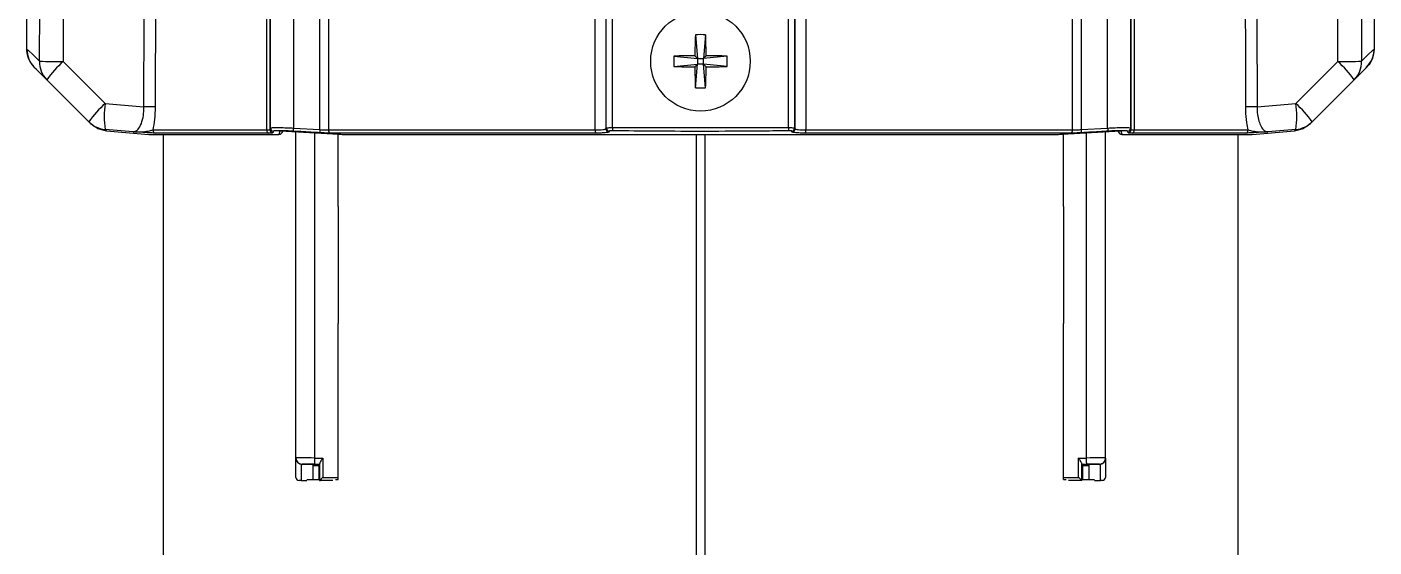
# Model space of a CAD drawing. Extents: x 8 to 113, y 0 to 87.
# Drawn here: x 45.81 to 52.2, y 65.59 to 68.06 of the extents above; entities that cross this region are included whole.
import ezdxf

# ---------------------------------------------------------------- set-up
doc = ezdxf.new("R2010")
doc.units = 0
doc.header["$MEASUREMENT"] = 0
doc.layers.add('OBJECT', color=7, linetype='CONTINUOUS')

msp = doc.modelspace()

# ---------------------------------------------------------------- linework, layer by layer
at = {"layer": 'OBJECT'}
for p, q in [((45.8134, 67.9517), (45.8134, 72.6356)), ((52.2033, 72.6356), (52.2033, 67.9517)), ((48.591, 67.579), (48.591, 72.0039)), ((49.4256, 67.579), (49.4256, 72.0039)), ((48.561, 67.5779), (48.561, 71.8766)), ((49.4556, 67.5779), (49.4556, 71.8766)), ((48.5091, 67.5679), (48.5091, 71.7869)), ((48.5596, 71.7869), (48.5596, 67.5734)), ((49.457, 67.5734), (49.457, 71.7869)), ((49.5075, 71.7869), (49.5075, 67.5679)), ((46.9682, 67.5772), (46.9682, 71.636)), ((47.0772, 71.632), (47.0772, 67.5771)), ((50.9395, 67.5771), (50.9395, 71.632)), ((51.0485, 71.636), (51.0485, 67.5772)), ((46.951, 67.5679), (46.951, 71.4869)), ((46.9659, 71.4869), (46.9659, 67.5695)), ((47.2031, 67.5696), (47.2031, 71.4869)), ((47.2435, 71.4869), (47.2435, 67.5679)), ((50.7731, 67.5679), (50.7731, 71.4869)), ((50.8136, 71.4869), (50.8136, 67.5696)), ((51.0508, 67.5695), (51.0508, 71.4869)), ((51.0656, 71.4869), (51.0656, 67.5679)), ((45.9858, 68.1737), (45.9851, 67.8927)), ((52.0315, 67.8927), (52.0309, 68.1737)), ((48.984, 68.0193), (48.9948, 67.907)), ((49.0326, 68.0193), (49.0218, 67.907)), ((48.8825, 67.9178), (48.9948, 67.907)), ((48.8825, 67.8692), (48.9948, 67.88)), ((48.9948, 67.907), (48.9815, 67.9203)), ((48.9815, 67.8667), (48.9948, 67.88)), ((48.984, 67.7678), (48.9948, 67.88)), ((48.9948, 67.907), (49.0218, 67.907)), ((48.9948, 67.907), (48.9948, 67.88)), ((49.0218, 67.88), (48.9948, 67.88)), ((49.0351, 67.9203), (49.0218, 67.907)), ((49.1341, 67.9178), (49.0218, 67.907)), ((49.0218, 67.88), (49.0218, 67.907)), ((49.0218, 67.88), (49.0351, 67.8667)), ((49.1341, 67.8692), (49.0218, 67.88)), ((49.0326, 67.7678), (49.0218, 67.88)), ((46.1844, 67.6934), (46.3678, 67.678)), ((51.6488, 67.678), (51.8322, 67.6934)), ((46.1131, 67.6002), (46.1069, 67.6064)), ((51.9097, 67.6064), (51.9035, 67.6002)), ((46.1487, 67.5753), (46.1906, 67.5641)), ((46.3176, 67.5591), (46.1847, 67.5703)), ((46.1906, 67.5641), (46.3921, 67.5464)), ((46.3921, 67.5464), (46.9922, 67.5464)), ((46.3934, 67.5464), (46.9932, 67.5464)), ((46.4105, 67.5679), (46.951, 67.5679)), ((46.9615, 67.553), (46.4236, 67.553)), ((46.4594, 67.5464), (46.4594, 65.0199)), ((46.9659, 67.5695), (46.9682, 67.5772)), ((47.0095, 67.5478), (47.0148, 67.5642)), ((47.0148, 67.5642), (47.2909, 67.5478)), ((47.0263, 67.5636), (47.0238, 67.5558)), ((47.0238, 67.5558), (47.0277, 67.5635)), ((47.0772, 67.5771), (47.2031, 67.5696)), ((47.0893, 66.0119), (47.0893, 67.5598)), ((47.1793, 66.0119), (47.1793, 67.5545)), ((47.2435, 67.5679), (48.5091, 67.5679)), ((48.5116, 67.553), (47.2525, 67.553)), ((47.2895, 67.2049), (47.2895, 67.5479)), ((47.3359, 67.5464), (50.6808, 67.5464)), ((47.3367, 67.5464), (50.68, 67.5464)), ((48.5596, 67.5734), (48.561, 67.5779)), ((48.591, 67.579), (49.4256, 67.579)), ((48.9894, 65.0199), (48.9894, 67.5464)), ((49.0294, 67.5464), (49.0294, 65.0199)), ((49.4556, 67.5779), (49.457, 67.5734)), ((50.7642, 67.553), (49.505, 67.553)), ((49.5075, 67.5679), (50.7731, 67.5679)), ((50.7257, 67.5478), (51.0018, 67.5642)), ((50.7294, 67.2049), (50.7294, 67.5481)), ((50.8136, 67.5696), (50.9395, 67.5771)), ((50.8395, 66.0119), (50.8395, 67.5546)), ((50.9295, 66.0119), (50.9295, 67.5599)), ((50.989, 67.5635), (50.9929, 67.5558)), ((51.0018, 67.5642), (51.0072, 67.5478)), ((51.0235, 67.5464), (51.6232, 67.5464)), ((51.0245, 67.5464), (51.6246, 67.5464)), ((51.0485, 67.5772), (51.0508, 67.5695)), ((51.593, 67.553), (51.0552, 67.553)), ((51.0656, 67.5679), (51.6062, 67.5679)), ((51.5594, 65.0199), (51.5594, 67.5464)), ((51.6246, 67.5464), (51.826, 67.5641)), ((51.832, 67.5703), (51.6991, 67.5591)), ((51.826, 67.5641), (51.868, 67.5753)), ((47.2895, 67.2049), (47.2895, 66.6499)), ((50.7294, 67.2049), (50.7294, 66.6499)), ((47.2895, 65.9099), (47.2895, 66.6499)), ((50.7294, 65.9099), (50.7294, 66.6499)), ((47.0893, 66.0109), (47.0893, 66.0119)), ((47.0893, 65.92), (47.0893, 66.0109)), ((47.1793, 66.0119), (47.2168, 66.0109)), ((47.2168, 66.0109), (47.2168, 65.92)), ((50.8021, 66.0109), (50.8395, 66.0119)), ((50.8021, 65.92), (50.8021, 66.0109)), ((50.9295, 66.0119), (50.9295, 66.0109)), ((50.9295, 66.0109), (50.9295, 65.92)), ((47.114, 65.9817), (47.114, 65.905)), ((47.1186, 65.9819), (47.1186, 65.9811)), ((47.1688, 65.9788), (47.1186, 65.9811)), ((47.1688, 65.9788), (47.1724, 65.9787)), ((47.1688, 65.9788), (47.1688, 65.9099)), ((47.2018, 65.975), (47.1688, 65.975)), ((47.2018, 65.9773), (47.1724, 65.9787)), ((47.2018, 65.9813), (47.1786, 65.9819)), ((47.1976, 65.975), (47.2018, 65.975)), ((47.1976, 65.975), (47.1976, 65.9099)), ((47.1976, 65.9645), (47.2018, 65.9646)), ((47.2018, 65.9595), (47.1976, 65.9595)), ((47.1976, 65.9594), (47.2018, 65.9594)), ((47.2018, 65.9854), (47.2018, 65.905)), ((50.8171, 65.905), (50.8171, 65.9854)), ((50.8403, 65.9819), (50.8171, 65.9813)), ((50.8465, 65.9787), (50.8171, 65.9773)), ((50.8501, 65.975), (50.8171, 65.975)), ((50.8212, 65.9099), (50.8212, 65.975)), ((50.8465, 65.9787), (50.8501, 65.9788)), ((50.9003, 65.9811), (50.8501, 65.9788)), ((50.8501, 65.9788), (50.8501, 65.9099)), ((50.9003, 65.9811), (50.9003, 65.9819)), ((50.9049, 65.905), (50.9049, 65.9817)), ((47.0893, 65.92), (47.0893, 65.92)), ((47.1043, 65.905), (47.1043, 65.905)), ((47.114, 65.905), (47.1043, 65.905)), ((47.114, 65.905), (47.1415, 65.905)), ((47.1415, 65.9099), (47.2018, 65.9099)), ((47.2018, 65.905), (47.2053, 65.905)), ((47.2649, 65.905), (47.2018, 65.905)), ((47.2274, 65.905), (47.2053, 65.905)), ((47.2168, 65.92), (47.2895, 65.92)), ((47.2768, 65.9099), (47.2895, 65.9099)), ((50.7294, 65.92), (50.8021, 65.92)), ((50.7294, 65.9099), (50.7421, 65.9099)), ((50.8171, 65.905), (50.7539, 65.905)), ((50.8171, 65.9099), (50.8774, 65.9099)), ((50.8774, 65.905), (50.9049, 65.905)), ((50.9145, 65.905), (50.9049, 65.905))]:
    msp.add_line(p, q, dxfattribs=at)
at = {"layer": 'OBJECT', "flags": 128}
for points in [[(45.8734, 67.8941), (45.874, 68.1441), (45.8764, 69.144), (45.8852, 72.6356)], [(52.1314, 72.6356), (52.1321, 72.4022), (52.1346, 71.4023), (52.1433, 67.8941)], [(46.3678, 67.678), (46.3725, 68.969), (46.3773, 70.26), (46.3831, 71.7876)], [(46.4366, 71.7869), (46.4362, 71.6795), (46.4344, 71.1836), (46.4271, 69.1997), (46.4217, 67.6773)], [(51.5949, 67.6773), (51.5945, 67.8013), (51.5927, 68.2973), (51.5856, 70.2811), (51.58, 71.7869)], [(51.6335, 71.7876), (51.6381, 70.5789), (51.6429, 69.2879), (51.6488, 67.678)], [(45.8134, 67.9517), (45.8209, 67.9445), (45.8409, 67.9253), (45.8734, 67.8941)], [(52.1433, 67.8941), (52.1757, 67.9253), (52.1957, 67.9445), (52.2033, 67.9517)], [(45.9076, 67.8057), (45.8765, 67.8368), (45.8573, 67.8561), (45.85, 67.8633)], [(45.9851, 67.8927), (46.1616, 67.7162), (46.1844, 67.6934)], [(51.8322, 67.6934), (52.0088, 67.8699), (52.0315, 67.8927)], [(52.1666, 67.8633), (52.1594, 67.8561), (52.1402, 67.8368), (52.109, 67.8057)], [(46.1069, 67.6064), (45.9304, 67.7829), (45.9076, 67.8057)], [(52.109, 67.8057), (51.9325, 67.6292), (51.9097, 67.6064)], [(47.0772, 67.5771), (47.077, 67.5743), (47.0768, 67.5716), (47.0767, 67.5691), (47.0765, 67.5668), (47.0764, 67.565), (47.0763, 67.5635), (47.0763, 67.5626), (47.0763, 67.5621)], [(47.2031, 67.5696), (47.2029, 67.5668), (47.2028, 67.5641), (47.2026, 67.5616), (47.2025, 67.5594), (47.2024, 67.5575), (47.2023, 67.5561), (47.2022, 67.5551), (47.2022, 67.5547)], [(48.5758, 67.563), (48.575, 67.5604), (48.5744, 67.5584)], [(48.591, 67.579), (48.591, 67.5762), (48.591, 67.5735), (48.5909, 67.571), (48.5909, 67.5688), (48.5909, 67.567), (48.5908, 67.5655), (48.5908, 67.5645), (48.5908, 67.564)], [(49.4256, 67.579), (49.4257, 67.5762), (49.4257, 67.5735), (49.4257, 67.571), (49.4258, 67.5688), (49.4258, 67.567), (49.4258, 67.5655), (49.4258, 67.5645), (49.4258, 67.564)], [(49.4422, 67.5584), (49.4414, 67.561), (49.4408, 67.563)], [(50.8136, 67.5696), (50.8137, 67.5668), (50.8139, 67.5641), (50.814, 67.5616), (50.8142, 67.5594), (50.8143, 67.5575), (50.8144, 67.5561), (50.8144, 67.5551), (50.8144, 67.5547)], [(50.9395, 67.5771), (50.9397, 67.5743), (50.9398, 67.5716), (50.94, 67.5691), (50.9401, 67.5668), (50.9402, 67.565), (50.9403, 67.5635), (50.9404, 67.5626), (50.9404, 67.5621)], [(47.1786, 65.9819), (47.1786, 65.9826), (47.1787, 65.9844), (47.1787, 65.9872), (47.1788, 65.9909), (47.1789, 65.9954), (47.1791, 66.0005), (47.1792, 66.0061), (47.1793, 66.0119)], [(50.8403, 65.9819), (50.8402, 65.9826), (50.8402, 65.9844), (50.8401, 65.9872), (50.84, 65.9909), (50.8399, 65.9954), (50.8398, 66.0005), (50.8397, 66.0061), (50.8395, 66.0119)], [(47.2168, 65.92), (47.2138, 65.9171), (47.211, 65.9143), (47.2084, 65.9117), (47.2062, 65.9094), (47.2043, 65.9076), (47.2029, 65.9062), (47.202, 65.9053), (47.2018, 65.905)], [(50.8171, 65.905), (50.8168, 65.9053), (50.816, 65.9062), (50.8146, 65.9076), (50.8127, 65.9094), (50.8104, 65.9117), (50.8078, 65.9143), (50.805, 65.9171), (50.8021, 65.92)]]:
    msp.add_lwpolyline(points, dxfattribs=at)
at = {"layer": 'OBJECT'}
msp.add_circle((49.0083, 67.8935), 0.236, dxfattribs=at)
for centre, radius, start, end in [((51.7667, 67.9005), 2.7852, 177.55667, 179.59345), ((49.0083, 67.6208), 0.3992, 86.50638, 93.49362), ((46.2389, 67.9005), 2.7963, 0.40494, 2.43365), ((45.9916, 67.8891), 0.1184, 177.58448, 224.79191), ((45.9752, 71.499), 3.6063, 268.38159, 270.15734), ((46.3424, 67.4963), 0.5337, 132.03018, 144.5608), ((49.2812, 67.8935), 0.3994, 176.50856, 183.49144), ((49.0012, 65.133), 2.7874, 90.40454, 92.43964), ((49.0013, 70.6573), 2.7907, 267.56157, 269.59425), ((51.7667, 67.8865), 2.7853, 180.40658, 182.4433), ((46.2388, 67.8865), 2.7964, 357.56638, 359.59503), ((49.0154, 65.1322), 2.7882, 87.56071, 89.5954), ((49.0153, 70.6582), 2.7915, 270.40581, 272.43808), ((48.7352, 67.8935), 0.3996, 356.50989, 3.49011), ((52.0414, 71.499), 3.6063, 269.84266, 271.61841), ((51.6742, 67.4963), 0.5337, 35.4392, 47.96982), ((52.025, 67.8891), 0.1184, 315.20809, 2.41552), ((49.0083, 68.1666), 0.3996, 266.50975, 273.49025), ((46.5418, 67.2969), 0.5337, 132.03055, 144.56004), ((46.5589, 67.6326), 0.3794, 170.7788, 189.44975), ((46.3671, 65.5659), 2.1122, 88.51743, 89.97925), ((51.6496, 65.5659), 2.1122, 90.02075, 91.48257), ((51.4577, 67.6326), 0.3794, 350.55025, 9.2212), ((51.4749, 67.2969), 0.5337, 35.43996, 47.96945), ((46.1953, 67.6947), 0.1249, 225.00121, 265.13763), ((51.8214, 67.6947), 0.1249, 274.86237, 314.99879), ((46.4252, 67.5677), 0.0148, 179.00458, 263.69483), ((46.965, 67.5665), 0.014, 174.27084, 255.47599), ((46.9809, 67.5695), 0.015, 180.10655, 266.23937), ((46.9832, 67.5772), 0.015, 180.11058, 266.36217), ((47.0105, 67.5627), 0.015, 266.11574, 332.586), ((47.2573, 67.566), 0.0139, 172.13695, 249.60812), ((48.5356, 67.5647), 0.0267, 173.11584, 206.08127), ((48.5747, 67.5734), 0.015, 180.24302, 269.16345), ((48.576, 67.578), 0.015, 180.24506, 269.17887), ((49.4406, 67.578), 0.015, 270.82113, 359.75494), ((49.442, 67.5734), 0.015, 270.83655, 359.75698), ((49.481, 67.5647), 0.0267, 333.91873, 6.88416), ((50.7593, 67.566), 0.0139, 290.39188, 7.86305), ((51.0062, 67.5627), 0.015, 207.414, 273.88426), ((51.0335, 67.5772), 0.015, 273.63783, 359.88942), ((51.0358, 67.5695), 0.015, 273.76063, 359.89345), ((51.0517, 67.5665), 0.014, 284.52401, 5.72916), ((51.5914, 67.5677), 0.0148, 276.30517, 0.99542), ((47.1193, 66.0119), 0.03, 180.00899, 268.59529), ((50.8995, 66.0119), 0.03, 271.40426, 359.99259), ((50.9145, 65.92), 0.015, 270, 0)]:
    msp.add_arc(centre, radius, start, end, dxfattribs=at)
for centre, major_axis, ratio, start_param, end_param in [((47.1793, 66.0104), (0.09, -0.0015), 0.01646, 1.57103, 3.141826), ((50.8395, 66.0104), (0.09, 0.0015), 0.016457, 6.282914, 7.853711), ((47.1193, 66.0111), (-0.0212, 0.0217), 0.979493, 2.179554, 2.334444), ((47.1786, 65.9804), (0.06, -0.0015), 0.02468, 1.571369, 3.142165), ((50.8403, 65.9804), (0.06, 0.0015), 0.024678, 6.282576, 7.853372), ((50.8995, 66.0111), (0.0212, 0.0217), 0.979495, 3.949495, 4.104384), ((47.1043, 65.92), (0.0108, -0.0104), 0.999963, 3.905887, 5.476683)]:
    msp.add_ellipse(centre, major_axis=major_axis, ratio=ratio, start_param=start_param, end_param=end_param, dxfattribs=at)
for points, knots in [([(45.85, 67.8633), (45.8398, 67.8762), (45.8207, 67.9002), (45.8137, 67.9331), (45.8134, 67.9494), (45.8134, 67.9517)], [0, 0, 0, 0, 0.499398, 0.929182, 1, 1, 1, 1]), ([(45.8134, 67.9517), (45.8152, 67.9354), (45.8187, 67.905), (45.8371, 67.8767), (45.8484, 67.865), (45.85, 67.8633)], [0, 0, 0, 0, 0.499395, 0.929163, 1, 1, 1, 1]), ([(52.2033, 67.9517), (52.2014, 67.9354), (52.1979, 67.905), (52.1795, 67.8767), (52.1682, 67.865), (52.1666, 67.8633)], [0, 0, 0, 0, 0.499395, 0.929163, 1, 1, 1, 1]), ([(52.1666, 67.8633), (52.1769, 67.8762), (52.196, 67.9002), (52.2029, 67.9331), (52.2032, 67.9494), (52.2033, 67.9517)], [0, 0, 0, 0, 0.499398, 0.929182, 1, 1, 1, 1]), ([(46.3176, 67.5591), (46.3237, 67.5605), (46.3359, 67.5633), (46.353, 67.588), (46.3647, 67.6236), (46.3682, 67.6561), (46.3679, 67.6737), (46.3678, 67.678)], [0, 0, 0, 0, 0.251339, 0.503315, 0.735357, 0.935196, 1, 1, 1, 1]), ([(46.4217, 67.6773), (46.4211, 67.6572), (46.4199, 67.6174), (46.4136, 67.5843), (46.4105, 67.5679)], [0, 0, 0, 0, 0.505217, 1, 1, 1, 1]), ([(51.6062, 67.5679), (51.6039, 67.5795), (51.5984, 67.6075), (51.5953, 67.6467), (51.595, 67.6721), (51.5949, 67.6773)], [0, 0, 0, 0, 0.355608, 0.866058, 1, 1, 1, 1]), ([(51.6488, 67.678), (51.6489, 67.6658), (51.6492, 67.6414), (51.6563, 67.6085), (51.6674, 67.5821), (51.6823, 67.5627), (51.6932, 67.5604), (51.6991, 67.5591)], [0, 0, 0, 0, 0.182195, 0.364245, 0.551043, 0.759195, 1, 1, 1, 1]), ([(46.1906, 67.5641), (46.1761, 67.5667), (46.1471, 67.5719), (46.1245, 67.5908), (46.1131, 67.6002)], [0, 0, 0, 0, 0.5, 1, 1, 1, 1]), ([(46.1847, 67.5703), (46.1855, 67.5694), (46.1891, 67.5657), (46.1899, 67.5648), (46.1906, 67.5641)], [0, 0, 0, 0, 0.2192209, 1, 1, 1, 1]), ([(46.3176, 67.5591), (46.3177, 67.5591), (46.3424, 67.5576), (46.3822, 67.5603), (46.4036, 67.5661), (46.4105, 67.5679)], [0, 0, 0, 0, 0.00294, 0.680839, 1, 1, 1, 1]), ([(46.4236, 67.553), (46.4171, 67.5532), (46.403, 67.5536), (46.3632, 67.556), (46.3331, 67.5581), (46.3177, 67.5591), (46.3176, 67.5591)], [0, 0, 0, 0, 0.298756, 0.643488, 0.99732, 1, 1, 1, 1]), ([(46.951, 67.5679), (46.9551, 67.568), (46.9635, 67.5682), (46.9651, 67.5691), (46.9659, 67.5695)], [0, 0, 0, 0, 0.486978, 1, 1, 1, 1]), ([(46.9799, 67.5546), (46.979, 67.5541), (46.9771, 67.5532), (46.9667, 67.5531), (46.9615, 67.553)], [0, 0, 0, 0, 0.488653, 1, 1, 1, 1]), ([(46.9682, 67.5772), (46.9696, 67.5778), (46.9724, 67.5789), (46.9917, 67.5795), (47.0197, 67.5793), (47.05, 67.5784), (47.0697, 67.5775), (47.0772, 67.5771)], [0, 0, 0, 0, 0.216844, 0.433701, 0.650256, 0.866699, 1, 1, 1, 1]), ([(46.9822, 67.5623), (46.9821, 67.5617), (46.9813, 67.5591), (46.9805, 67.5565), (46.9799, 67.5546)], [0, 0, 0, 0, 0.226062, 1, 1, 1, 1]), ([(47.0763, 67.5621), (47.0657, 67.5627), (47.0446, 67.5639), (47.0165, 67.5646), (46.9952, 67.5644), (46.9841, 67.5636), (46.9827, 67.5626), (46.9822, 67.5623)], [0, 0, 0, 0, 0.2168348, 0.4336861, 0.6501672, 0.866491, 1, 1, 1, 1]), ([(46.9922, 67.5464), (46.9968, 67.5465), (47.0063, 67.5466), (47.0084, 67.5474), (47.0095, 67.5478)], [0, 0, 0, 0, 0.491582, 1, 1, 1, 1]), ([(46.9944, 67.5465), (46.9974, 67.5465), (47.0051, 67.5465), (47.0095, 67.5469), (47.0143, 67.5479), (47.0177, 67.5493), (47.0213, 67.5519), (47.0229, 67.5545), (47.0237, 67.5559)], [0, 0, 0, 0, 0.251788, 0.632713, 0.737628, 0.822399, 0.908956, 1, 1, 1, 1]), ([(47.2022, 67.5547), (47.1922, 67.5553), (47.1502, 67.5577), (47.1083, 67.5602), (47.0763, 67.5621)], [0, 0, 0, 0, 0.237767, 1, 1, 1, 1]), ([(47.2525, 67.553), (47.2454, 67.5531), (47.2303, 67.5532), (47.2119, 67.5542), (47.2022, 67.5547)], [0, 0, 0, 0, 0.473444, 1, 1, 1, 1]), ([(47.2031, 67.5696), (47.2101, 67.5692), (47.2249, 67.5682), (47.2371, 67.568), (47.2435, 67.5679)], [0, 0, 0, 0, 0.473398, 1, 1, 1, 1]), ([(47.2909, 67.5478), (47.2989, 67.5474), (47.3143, 67.5467), (47.3287, 67.5464), (47.3351, 67.5464), (47.3359, 67.5464)], [0, 0, 0, 0, 0.489871, 0.942612, 1, 1, 1, 1]), ([(48.5091, 67.5679), (48.5158, 67.568), (48.5292, 67.5682), (48.5453, 67.5694), (48.5569, 67.5711), (48.5587, 67.5726), (48.5596, 67.5734)], [0, 0, 0, 0, 0.2465, 0.492976, 0.740148, 1, 1, 1, 1]), ([(48.5744, 67.5584), (48.5734, 67.5577), (48.5712, 67.5562), (48.5572, 67.5545), (48.5371, 67.5532), (48.5202, 67.5531), (48.5116, 67.553)], [0, 0, 0, 0, 0.249057, 0.498133, 0.746674, 1, 1, 1, 1]), ([(48.561, 67.5779), (48.5615, 67.5781), (48.5623, 67.5783), (48.5677, 67.5787), (48.5755, 67.5789), (48.5838, 67.579), (48.5891, 67.579), (48.591, 67.579)], [0, 0, 0, 0, 0.218544, 0.4370924, 0.6555096, 0.8737276, 1, 1, 1, 1]), ([(48.5908, 67.564), (48.5891, 67.564), (48.5858, 67.5641), (48.5813, 67.5639), (48.5779, 67.5636), (48.5761, 67.5633), (48.5759, 67.563), (48.5758, 67.563)], [0, 0, 0, 0, 0.217388, 0.434772, 0.652346, 0.870527, 1, 1, 1, 1]), ([(49.4258, 67.564), (49.4158, 67.5639), (49.3658, 67.5633), (49.1558, 67.5612), (48.8875, 67.5607), (48.6592, 67.5633), (48.5908, 67.564)], [0, 0, 0, 0, 0.0359278, 0.1796394, 0.7545008, 1, 1, 1, 1]), ([(49.4256, 67.579), (49.429, 67.579), (49.4357, 67.579), (49.4447, 67.5788), (49.4515, 67.5785), (49.455, 67.5782), (49.4554, 67.578), (49.4556, 67.5779)], [0, 0, 0, 0, 0.218059, 0.436117, 0.654231, 0.872517, 1, 1, 1, 1]), ([(49.4408, 67.563), (49.4406, 67.5631), (49.4402, 67.5634), (49.4375, 67.5637), (49.4336, 67.564), (49.4294, 67.5641), (49.4268, 67.564), (49.4258, 67.564)], [0, 0, 0, 0, 0.219082, 0.438182, 0.656824, 0.874764, 1, 1, 1, 1]), ([(49.505, 67.553), (49.4967, 67.5531), (49.48, 67.5532), (49.4599, 67.5544), (49.4456, 67.5562), (49.4434, 67.5577), (49.4422, 67.5584)], [0, 0, 0, 0, 0.2472596, 0.4945058, 0.7421478, 1, 1, 1, 1]), ([(49.457, 67.5734), (49.4579, 67.5726), (49.4596, 67.5712), (49.4709, 67.5694), (49.4871, 67.5682), (49.5007, 67.568), (49.5075, 67.5679)], [0, 0, 0, 0, 0.249668, 0.499372, 0.748128, 1, 1, 1, 1]), ([(50.6808, 67.5464), (50.6874, 67.5465), (50.7009, 67.5466), (50.7173, 67.5474), (50.7257, 67.5478)], [0, 0, 0, 0, 0.4877, 1, 1, 1, 1]), ([(50.8144, 67.5547), (50.8057, 67.5542), (50.7873, 67.5532), (50.7722, 67.5531), (50.7642, 67.553)], [0, 0, 0, 0, 0.474045, 1, 1, 1, 1]), ([(50.7731, 67.5679), (50.7788, 67.568), (50.7902, 67.5682), (50.805, 67.569), (50.8127, 67.5696), (50.8136, 67.5696)], [0, 0, 0, 0, 0.471916, 0.943784, 1, 1, 1, 1]), ([(50.9404, 67.5621), (50.9304, 67.5615), (50.8884, 67.559), (50.8464, 67.5565), (50.8144, 67.5547)], [0, 0, 0, 0, 0.237767, 1, 1, 1, 1]), ([(50.9395, 67.5771), (50.9517, 67.5777), (50.9762, 67.5788), (51.0088, 67.5795), (51.0335, 67.5794), (51.0463, 67.5785), (51.0479, 67.5776), (51.0485, 67.5772)], [0, 0, 0, 0, 0.216872, 0.433758, 0.650331, 0.86677, 1, 1, 1, 1]), ([(51.0344, 67.5623), (51.0332, 67.5628), (51.0308, 67.5639), (51.0141, 67.5646), (50.9899, 67.5644), (50.9638, 67.5635), (50.9469, 67.5625), (50.9404, 67.5621)], [0, 0, 0, 0, 0.2168, 0.433617, 0.650078, 0.866405, 1, 1, 1, 1]), ([(50.9929, 67.5558), (50.9922, 67.5579), (50.9913, 67.5604), (50.9905, 67.563), (50.9903, 67.5636)], [0, 0, 0, 0, 0.8076548, 1, 1, 1, 1]), ([(50.993, 67.5559), (50.9932, 67.5555), (50.9939, 67.5537), (50.9961, 67.5514), (50.999, 67.5493), (51.0017, 67.5482), (51.0043, 67.5475), (51.009, 67.5467), (51.0157, 67.5464), (51.0247, 67.5464), (51.0282, 67.5464)], [0, 0, 0, 0, 0.0231961, 0.09154, 0.1528316, 0.2098591, 0.2739285, 0.3826377, 0.758854, 1, 1, 1, 1]), ([(51.0072, 67.5478), (51.0082, 67.5474), (51.0102, 67.5466), (51.0197, 67.5465), (51.0245, 67.5464)], [0, 0, 0, 0, 0.494003, 1, 1, 1, 1]), ([(51.0368, 67.5546), (51.0366, 67.5551), (51.0358, 67.5577), (51.035, 67.5603), (51.0344, 67.5623)], [0, 0, 0, 0, 0.226063, 1, 1, 1, 1]), ([(51.0552, 67.553), (51.0501, 67.5531), (51.0397, 67.5532), (51.0378, 67.5541), (51.0368, 67.5546)], [0, 0, 0, 0, 0.4881139, 1, 1, 1, 1]), ([(51.0508, 67.5695), (51.0515, 67.5691), (51.053, 67.5682), (51.0613, 67.568), (51.0656, 67.5679)], [0, 0, 0, 0, 0.487924, 1, 1, 1, 1]), ([(51.6991, 67.5591), (51.699, 67.5591), (51.6838, 67.5581), (51.6537, 67.556), (51.6139, 67.5536), (51.5996, 67.5532), (51.593, 67.553)], [0, 0, 0, 0, 0.00268, 0.34979, 0.701238, 1, 1, 1, 1]), ([(51.6062, 67.5679), (51.613, 67.5661), (51.6344, 67.5603), (51.6743, 67.5576), (51.699, 67.5591), (51.6991, 67.5591)], [0, 0, 0, 0, 0.319161, 0.99706, 1, 1, 1, 1]), ([(51.9035, 67.6002), (51.8922, 67.5908), (51.8695, 67.5719), (51.8405, 67.5667), (51.826, 67.5641)], [0, 0, 0, 0, 0.5, 1, 1, 1, 1]), ([(51.826, 67.5641), (51.8262, 67.5643), (51.8268, 67.5649), (51.8301, 67.5683), (51.832, 67.5703)], [0, 0, 0, 0, 0.423826, 1, 1, 1, 1]), ([(47.114, 65.9817), (47.1127, 65.982), (47.11, 65.9826), (47.1055, 65.9845), (47.1006, 65.9876), (47.0952, 65.9928), (47.0906, 66.0007), (47.0893, 66.0072), (47.0893, 66.0109), (47.0893, 66.0109)], [0, 0, 0, 0, 0.104983, 0.20986, 0.318646, 0.480992, 0.70831, 0.995272, 1, 1, 1, 1]), ([(47.2168, 66.0109), (47.2167, 66.0109), (47.2141, 66.0072), (47.2094, 66.0007), (47.2044, 65.9928), (47.202, 65.9879), (47.2019, 65.986), (47.2019, 65.9854)], [0, 0, 0, 0, 0.006239, 0.384932, 0.6849, 0.899137, 1, 1, 1, 1]), ([(50.817, 65.9854), (50.817, 65.986), (50.8169, 65.9879), (50.8145, 65.9928), (50.8095, 66.0007), (50.8047, 66.0072), (50.8021, 66.0109), (50.8021, 66.0109)], [0, 0, 0, 0, 0.1008569, 0.3150931, 0.6150654, 0.9937614, 1, 1, 1, 1]), ([(50.9295, 66.0109), (50.9295, 66.0109), (50.9295, 66.0072), (50.9283, 66.0007), (50.9237, 65.9928), (50.9183, 65.9876), (50.9134, 65.9845), (50.9088, 65.9826), (50.9062, 65.982), (50.9049, 65.9817)], [0, 0, 0, 0, 0.004728, 0.2917, 0.519017, 0.681359, 0.790147, 0.895019, 1, 1, 1, 1])]:
    msp.add_open_spline(points, degree=3, knots=knots, dxfattribs=at)

doc.saveas('drawing.dxf')
